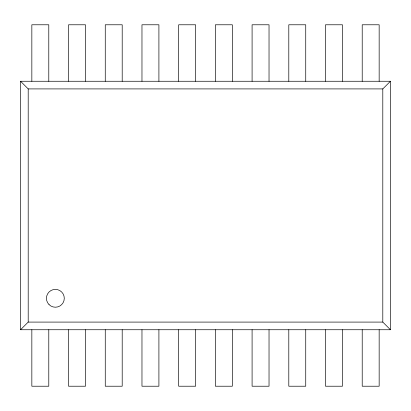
<?xml version="1.0" encoding="UTF-8"?>
<svg xmlns="http://www.w3.org/2000/svg" width="411" height="411" viewBox="0 0 411 411"><rect width="100%" height="100%" fill="white"/><g stroke="black" fill="none" stroke-linecap="round" stroke-linejoin="round"><path stroke-width="0.62" d="M20.55 329.74L28.2 322.09L382.8 322.09L390.45 329.74L390.45 81.26L20.55 81.26L20.55 329.74L390.45 329.74M20.55 81.26L28.2 88.91L382.8 88.91L390.45 81.26M382.8 88.91L382.8 322.09M379.158 81.26L379.158 24.783L362.214 24.783L362.214 81.26M379.158 329.74L379.158 386.217L362.214 386.217L362.214 329.74M342.445 81.26L342.445 24.783L325.507 24.783L325.507 81.26M342.445 329.74L342.445 386.217L325.507 386.217L325.507 329.74M305.738 81.26L305.738 24.783L288.799 24.783L288.799 81.26M305.738 329.74L305.738 386.217L288.799 386.217L288.799 329.74M269.03 81.26L269.03 24.783L252.092 24.783L252.092 81.26M269.03 329.74L269.03 386.217L252.092 386.217L252.092 329.74M232.323 81.26L232.323 24.783L215.385 24.783L215.385 81.26M232.323 329.74L232.323 386.217L215.385 386.217L215.385 329.74M195.615 81.26L195.615 24.783L178.677 24.783L178.677 81.26M195.615 329.74L195.615 386.217L178.677 386.217L178.677 329.74M158.908 81.26L158.908 24.783L141.97 24.783L141.97 81.26M158.908 329.74L158.908 386.217L141.97 386.217L141.97 329.74M122.201 81.26L122.201 24.783L105.262 24.783L105.262 81.26M122.201 329.74L122.201 386.217L105.262 386.217L105.262 329.74M85.493 81.26L85.493 24.783L68.555 24.783L68.555 81.26M85.493 329.74L85.493 386.217L68.555 386.217L68.555 329.74M48.786 81.26L48.786 24.783L31.842 24.783L31.842 81.26M48.786 329.74L48.786 386.217L31.842 386.217L31.842 329.74M28.2 88.91L28.2 322.09M49.053 304.608A8.924 8.924 0 0 0 63.982 300.605A8.924 8.924 0 0 0 53.055 289.678A8.924 8.924 0 0 0 49.053 304.608"/></g></svg>
